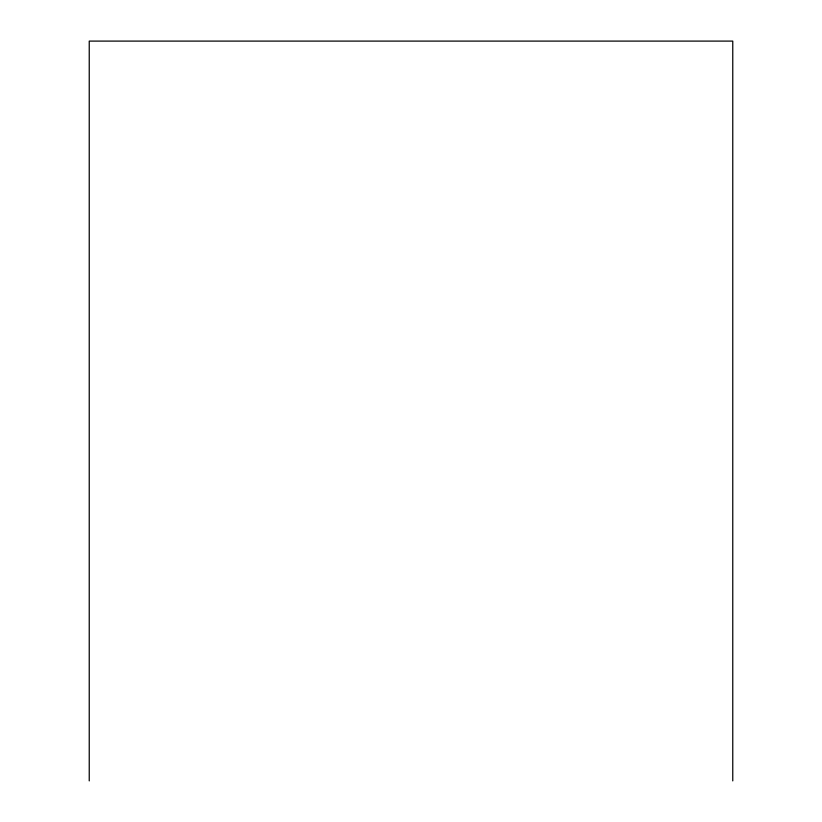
<?xml version="1.0" encoding="UTF-8"?>
<svg xmlns="http://www.w3.org/2000/svg" width="822" height="822" viewBox="0 0 822 822"><rect width="100%" height="100%" fill="white"/><g stroke="black" fill="none" stroke-linecap="round" stroke-linejoin="round"><path stroke-width="1.23" d="M732.762 780.9L732.762 41.1L89.238 41.1L89.238 780.9"/></g></svg>
